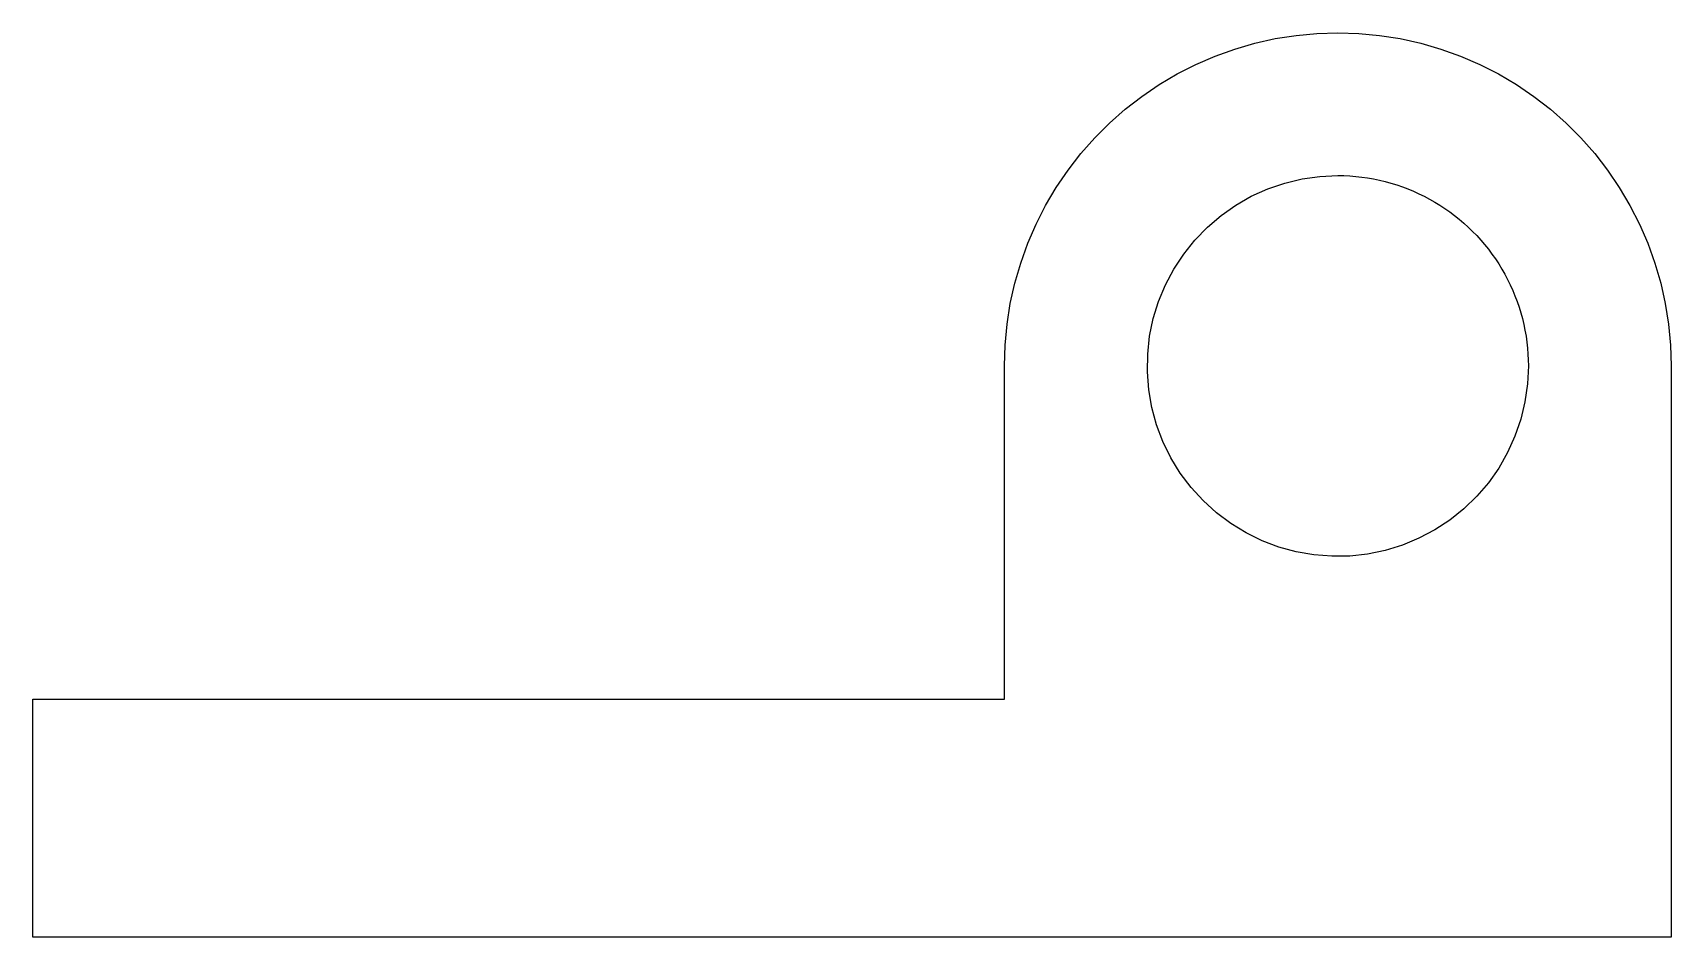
# Model space of a CAD drawing. Header units: metres. Extents: x -29.7 to 4.7, y 0 to 19.
import ezdxf

# ---------------------------------------------------------------- set-up
doc = ezdxf.new("R2010")
doc.units = ezdxf.units.M

msp = doc.modelspace()

# ---------------------------------------------------------------- linework, layer by layer
for points in [[(-9.3, 12), (-9.286, 12.44), (-9.245, 12.877), (-9.176, 13.312), (-9.08, 13.741), (-8.957, 14.163), (-8.808, 14.577), (-8.634, 14.98), (-8.434, 15.372), (-8.21, 15.751), (-7.963, 16.114), (-7.694, 16.462), (-7.403, 16.792), (-7.092, 17.103), (-6.762, 17.394), (-6.414, 17.663), (-6.051, 17.91), (-5.672, 18.134), (-5.28, 18.334), (-4.877, 18.508), (-4.463, 18.657), (-4.041, 18.78), (-3.612, 18.876), (-3.177, 18.945), (-2.74, 18.986), (-2.3, 19), (-1.86, 18.986), (-1.423, 18.945), (-0.988, 18.876), (-0.559, 18.78), (-0.137, 18.657), (0.277, 18.508), (0.68, 18.334), (1.072, 18.134), (1.451, 17.91), (1.814, 17.663), (2.162, 17.394), (2.492, 17.103), (2.803, 16.792), (3.094, 16.462), (3.363, 16.114), (3.61, 15.751), (3.834, 15.372), (4.034, 14.98), (4.208, 14.577), (4.357, 14.163), (4.48, 13.741), (4.576, 13.312), (4.645, 12.877), (4.686, 12.44), (4.7, 12)], [(1.7, 12), (1.682, 11.624), (1.629, 11.25), (1.541, 10.884), (1.419, 10.528), (1.264, 10.184), (1.077, 9.857), (0.861, 9.548), (0.616, 9.262), (0.345, 9), (0.051, 8.764), (-0.264, 8.557), (-0.597, 8.381), (-0.945, 8.236), (-1.305, 8.126), (-1.674, 8.049), (-2.049, 8.008), (-2.426, 8.002), (-2.801, 8.032), (-3.173, 8.096), (-3.536, 8.196), (-3.889, 8.329), (-4.227, 8.495), (-4.548, 8.692), (-4.85, 8.918), (-5.128, 9.172), (-5.382, 9.45), (-5.608, 9.752), (-5.805, 10.073), (-5.971, 10.411), (-6.104, 10.764), (-6.204, 11.127), (-6.268, 11.499), (-6.298, 11.874), (-6.292, 12.251), (-6.251, 12.626), (-6.174, 12.995), (-6.064, 13.355), (-5.919, 13.703), (-5.743, 14.036), (-5.536, 14.351), (-5.3, 14.645), (-5.038, 14.916), (-4.752, 15.161), (-4.443, 15.377), (-4.116, 15.564), (-3.772, 15.719), (-3.416, 15.841), (-3.05, 15.929), (-2.676, 15.982), (-2.3, 16)], [(-2.3, 16), (-2.174, 15.998), (-2.049, 15.992), (-1.924, 15.982), (-1.799, 15.968), (-1.674, 15.951), (-1.55, 15.929), (-1.427, 15.904), (-1.305, 15.874), (-1.184, 15.841), (-1.064, 15.804), (-0.945, 15.764), (-0.828, 15.719), (-0.711, 15.671), (-0.597, 15.619), (-0.484, 15.564), (-0.373, 15.505), (-0.264, 15.443), (-0.157, 15.377), (-0.052, 15.308), (0.051, 15.236), (0.152, 15.161), (0.25, 15.082), (0.345, 15), (0.438, 14.916), (0.528, 14.828), (0.616, 14.738), (0.7, 14.645), (0.782, 14.55), (0.861, 14.452), (0.936, 14.351), (1.008, 14.248), (1.077, 14.143), (1.143, 14.036), (1.205, 13.927), (1.264, 13.816), (1.319, 13.703), (1.371, 13.589), (1.419, 13.472), (1.464, 13.355), (1.504, 13.236), (1.541, 13.116), (1.574, 12.995), (1.604, 12.873), (1.629, 12.75), (1.651, 12.626), (1.668, 12.501), (1.682, 12.376), (1.692, 12.251), (1.698, 12.126), (1.7, 12)], [(-9.3, 5), (-9.3, 5.14), (-9.3, 5.28), (-9.3, 5.42), (-9.3, 5.56), (-9.3, 5.7), (-9.3, 5.84), (-9.3, 5.98), (-9.3, 6.12), (-9.3, 6.26), (-9.3, 6.4), (-9.3, 6.54), (-9.3, 6.68), (-9.3, 6.82), (-9.3, 6.96), (-9.3, 7.1), (-9.3, 7.24), (-9.3, 7.38), (-9.3, 7.52), (-9.3, 7.66), (-9.3, 7.8), (-9.3, 7.94), (-9.3, 8.08), (-9.3, 8.22), (-9.3, 8.36), (-9.3, 8.5), (-9.3, 8.64), (-9.3, 8.78), (-9.3, 8.92), (-9.3, 9.06), (-9.3, 9.2), (-9.3, 9.34), (-9.3, 9.48), (-9.3, 9.62), (-9.3, 9.76), (-9.3, 9.9), (-9.3, 10.04), (-9.3, 10.18), (-9.3, 10.32), (-9.3, 10.46), (-9.3, 10.6), (-9.3, 10.74), (-9.3, 10.88), (-9.3, 11.02), (-9.3, 11.16), (-9.3, 11.3), (-9.3, 11.44), (-9.3, 11.58), (-9.3, 11.72), (-9.3, 11.86), (-9.3, 12)], [(-9.3, 5), (-9.3, 5.14), (-9.3, 5.28), (-9.3, 5.42), (-9.3, 5.56), (-9.3, 5.7), (-9.3, 5.84), (-9.3, 5.98), (-9.3, 6.12), (-9.3, 6.26), (-9.3, 6.4), (-9.3, 6.54), (-9.3, 6.68), (-9.3, 6.82), (-9.3, 6.96), (-9.3, 7.1), (-9.3, 7.24), (-9.3, 7.38), (-9.3, 7.52), (-9.3, 7.66), (-9.3, 7.8), (-9.3, 7.94), (-9.3, 8.08), (-9.3, 8.22), (-9.3, 8.36), (-9.3, 8.5), (-9.3, 8.64), (-9.3, 8.78), (-9.3, 8.92), (-9.3, 9.06), (-9.3, 9.2), (-9.3, 9.34), (-9.3, 9.48), (-9.3, 9.62), (-9.3, 9.76), (-9.3, 9.9), (-9.3, 10.04), (-9.3, 10.18), (-9.3, 10.32), (-9.3, 10.46), (-9.3, 10.6), (-9.3, 10.74), (-9.3, 10.88), (-9.3, 11.02), (-9.3, 11.16), (-9.3, 11.3), (-9.3, 11.44), (-9.3, 11.58), (-9.3, 11.72), (-9.3, 11.86), (-9.3, 12)], [(4.7, 12), (4.7, 11.76), (4.7, 11.52), (4.7, 11.28), (4.7, 11.04), (4.7, 10.8), (4.7, 10.56), (4.7, 10.32), (4.7, 10.08), (4.7, 9.84), (4.7, 9.6), (4.7, 9.36), (4.7, 9.12), (4.7, 8.88), (4.7, 8.64), (4.7, 8.4), (4.7, 8.16), (4.7, 7.92), (4.7, 7.68), (4.7, 7.44), (4.7, 7.2), (4.7, 6.96), (4.7, 6.72), (4.7, 6.48), (4.7, 6.24), (4.7, 6), (4.7, 5.76), (4.7, 5.52), (4.7, 5.28), (4.7, 5.04), (4.7, 4.8), (4.7, 4.56), (4.7, 4.32), (4.7, 4.08), (4.7, 3.84), (4.7, 3.6), (4.7, 3.36), (4.7, 3.12), (4.7, 2.88), (4.7, 2.64), (4.7, 2.4), (4.7, 2.16), (4.7, 1.92), (4.7, 1.68), (4.7, 1.44), (4.7, 1.2), (4.7, 0.96), (4.7, 0.72), (4.7, 0.48), (4.7, 0.24), (4.7, 0)], [(-29.7, 0), (-29.7, 0.1), (-29.7, 0.2), (-29.7, 0.3), (-29.7, 0.4), (-29.7, 0.5), (-29.7, 0.6), (-29.7, 0.7), (-29.7, 0.8), (-29.7, 0.9), (-29.7, 1), (-29.7, 1.1), (-29.7, 1.2), (-29.7, 1.3), (-29.7, 1.4), (-29.7, 1.5), (-29.7, 1.6), (-29.7, 1.7), (-29.7, 1.8), (-29.7, 1.9), (-29.7, 2), (-29.7, 2.1), (-29.7, 2.2), (-29.7, 2.3), (-29.7, 2.4), (-29.7, 2.5), (-29.7, 2.6), (-29.7, 2.7), (-29.7, 2.8), (-29.7, 2.9), (-29.7, 3), (-29.7, 3.1), (-29.7, 3.2), (-29.7, 3.3), (-29.7, 3.4), (-29.7, 3.5), (-29.7, 3.6), (-29.7, 3.7), (-29.7, 3.8), (-29.7, 3.9), (-29.7, 4), (-29.7, 4.1), (-29.7, 4.2), (-29.7, 4.3), (-29.7, 4.4), (-29.7, 4.5), (-29.7, 4.6), (-29.7, 4.7), (-29.7, 4.8), (-29.7, 4.9), (-29.7, 5)], [(-29.7, 5), (-29.292, 5), (-28.884, 5), (-28.476, 5), (-28.068, 5), (-27.66, 5), (-27.252, 5), (-26.844, 5), (-26.436, 5), (-26.028, 5), (-25.62, 5), (-25.212, 5), (-24.804, 5), (-24.396, 5), (-23.988, 5), (-23.58, 5), (-23.172, 5), (-22.764, 5), (-22.356, 5), (-21.948, 5), (-21.54, 5), (-21.132, 5), (-20.724, 5), (-20.316, 5), (-19.908, 5), (-19.5, 5), (-19.092, 5), (-18.684, 5), (-18.276, 5), (-17.868, 5), (-17.46, 5), (-17.052, 5), (-16.644, 5), (-16.236, 5), (-15.828, 5), (-15.42, 5), (-15.012, 5), (-14.604, 5), (-14.196, 5), (-13.788, 5), (-13.38, 5), (-12.972, 5), (-12.564, 5), (-12.156, 5), (-11.748, 5), (-11.34, 5), (-10.932, 5), (-10.524, 5), (-10.116, 5), (-9.708, 5), (-9.3, 5)], [(-20, 5), (-19.786, 5), (-19.572, 5), (-19.358, 5), (-19.144, 5), (-18.93, 5), (-18.716, 5), (-18.502, 5), (-18.288, 5), (-18.074, 5), (-17.86, 5), (-17.646, 5), (-17.432, 5), (-17.218, 5), (-17.004, 5), (-16.79, 5), (-16.576, 5), (-16.362, 5), (-16.148, 5), (-15.934, 5), (-15.72, 5), (-15.506, 5), (-15.292, 5), (-15.078, 5), (-14.864, 5), (-14.65, 5), (-14.436, 5), (-14.222, 5), (-14.008, 5), (-13.794, 5), (-13.58, 5), (-13.366, 5), (-13.152, 5), (-12.938, 5), (-12.724, 5), (-12.51, 5), (-12.296, 5), (-12.082, 5), (-11.868, 5), (-11.654, 5), (-11.44, 5), (-11.226, 5), (-11.012, 5), (-10.798, 5), (-10.584, 5), (-10.37, 5), (-10.156, 5), (-9.942, 5), (-9.728, 5), (-9.514, 5), (-9.3, 5)], [(4.7, 0), (4.012, 0), (3.324, 0), (2.636, 0), (1.948, 0), (1.26, 0), (0.572, 0), (-0.116, 0), (-0.804, 0), (-1.492, 0), (-2.18, 0), (-2.868, 0), (-3.556, 0), (-4.244, 0), (-4.932, 0), (-5.62, 0), (-6.308, 0), (-6.996, 0), (-7.684, 0), (-8.372, 0), (-9.06, 0), (-9.748, 0), (-10.436, 0), (-11.124, 0), (-11.812, 0), (-12.5, 0), (-13.188, 0), (-13.876, 0), (-14.564, 0), (-15.252, 0), (-15.94, 0), (-16.628, 0), (-17.316, 0), (-18.004, 0), (-18.692, 0), (-19.38, 0), (-20.068, 0), (-20.756, 0), (-21.444, 0), (-22.132, 0), (-22.82, 0), (-23.508, 0), (-24.196, 0), (-24.884, 0), (-25.572, 0), (-26.26, 0), (-26.948, 0), (-27.636, 0), (-28.324, 0), (-29.012, 0), (-29.7, 0)]]:
    msp.add_lwpolyline(points)

doc.saveas('drawing.dxf')
